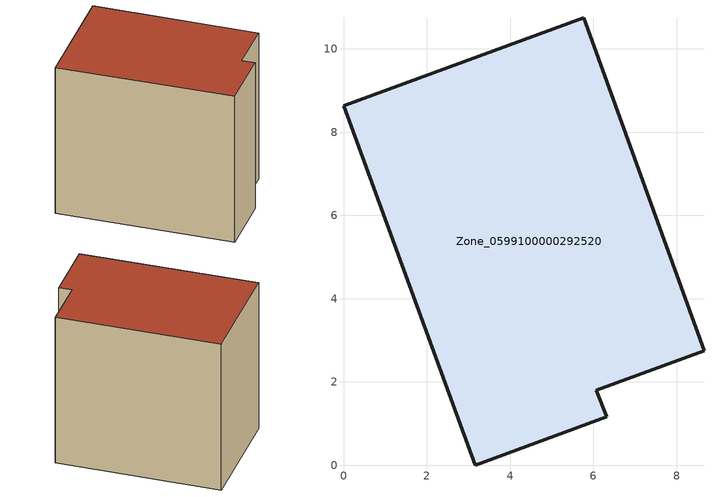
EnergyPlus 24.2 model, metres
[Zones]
Zone_0599100000292520
 floor ground (C_G): 0,8.64 5.77,10.75 8.66,2.75 6.07,1.8 6.32,1.16 3.16,0 z0
 wall outside (C_F): 3.16,0 6.32,1.16 6.07,1.8 8.66,2.75 5.77,10.75 0,8.64 3.16,0 z0:8.28
 roof outside (C_R): 5.77,10.75 0,8.64 3.16,0 6.32,1.16 6.07,1.8 8.66,2.75 z8.28
[BUILDING]
Pand.0599100000292520: North Axis=0; Terrain=City; Loads Convergence Tolerance Value=0.04; Temperature Convergence Tolerance Value=0.4; Solar Distribution=FullExterior; Maximum Number of Warmup Days=25; Minimum Number of Warmup Days=1
[Site:Location]
Rotterdam.The.Hague.AP_ZH_NLD Design_Conditions: Latitude=51.96; Longitude=4.45; Time Zone=1; Elevation=-4.5
[SITE:GROUNDTEMPERATURE:BUILDINGSURFACE]
18, 18, 18, 18, 18, 18, 18, 18, 18, 18, 18, 18
[MATERIAL] Thermal Absorptance=0.9; Solar Absorptance=0.7; Visible Absorptance=0.7
Name | Roughness | Thickness | Conductivity | Density | Specific Heat
G.TI.1946-1964 | MediumSmooth | 0.15 | 1 | 540 | 1210
F.TI.1946-1964 | Rough | 0.3 | 0.857143 | 1920 | 840
R.TI.1946-1964 | MediumRough | 0.2 | 0.277778 | 1500 | 1000
[CONSTRUCTION]
C_G: G.TI.1946-1964
C_F: F.TI.1946-1964
C_R: R.TI.1946-1964
[ZONE]
Zone_0599100000292520: Type=1; Multiplier=1; Ceiling Height=Autocalculate; Volume=Autocalculate; Floor Area=autocalculate; Part of Total Floor Area=Yes
[ZONEINFILTRATION:DESIGNFLOWRATE]
Infil_Zone_0599100000292520: Zone or ZoneList or Space or SpaceList=Zone_0599100000292520; Schedule=AlwaysOn; Design Flow Rate Calculation Method=Flow/Area; Flow Rate per Floor Area=0.003; Constant Term Coefficient=1; Temperature Term Coefficient=0; Velocity Term Coefficient=0; Velocity Squared Term Coefficient=0
[HVACTEMPLATE:ZONE:IDEALLOADSAIRSYSTEM]
Zone_0599100000292520: Maximum Heating Supply Air Temperature=50; Minimum Cooling Supply Air Temperature=13; Maximum Heating Supply Air Humidity Ratio=0.0156; Minimum Cooling Supply Air Humidity Ratio=0.0077; Heating Limit=NoLimit; Cooling Limit=NoLimit; Dehumidification Control Type=ConstantSensibleHeatRatio; Cooling Sensible Heat Ratio=0.7; Dehumidification Setpoint=60; Humidification Control Type=None; Humidification Setpoint=30; Outdoor Air Method=None; Outdoor Air Flow Rate per Person=0.00944; Outdoor Air Flow Rate per Zone Floor Area=0; Outdoor Air Flow Rate per Zone=0; Demand Controlled Ventilation Type=None; Outdoor Air Economizer Type=NoEconomizer; Heat Recovery Type=None; Sensible Heat Recovery Effectiveness=0.7; Latent Heat Recovery Effectiveness=0.65
[ZONECONTROL:THERMOSTAT]
ThermostatControl_Zone_0599100000292520: Zone or ZoneList=Zone_0599100000292520; Control Type Schedule=DualSetpointControlType; Control 1=Thermostat_Zone_0599100000292520; Temperature Difference Between Cutout And Setpoint=0
[THERMOSTATSETPOINT:DUALSETPOINT]
Thermostat_Zone_0599100000292520: Heating Setpoint Temperature Schedule=HeatingSetpoint_Zone_0599100000292520; Cooling Setpoint Temperature Schedule=CoolingSetpoint_Zone_0599100000292520
[SCHEDULE:COMPACT]
HeatingSetpoint_Zone_0599100000292520: Through: 12/31, For: AllDays, Until: 24:00, 21
CoolingSetpoint_Zone_0599100000292520: Through: 12/31, For: AllDays, Until: 24:00, 24
DualSetpointControlType: Through: 12/31, For: AllDays, Until: 24:00, 4
AlwaysOn: Through: 12/31, For: AllDays, Until: 24:00, 1
